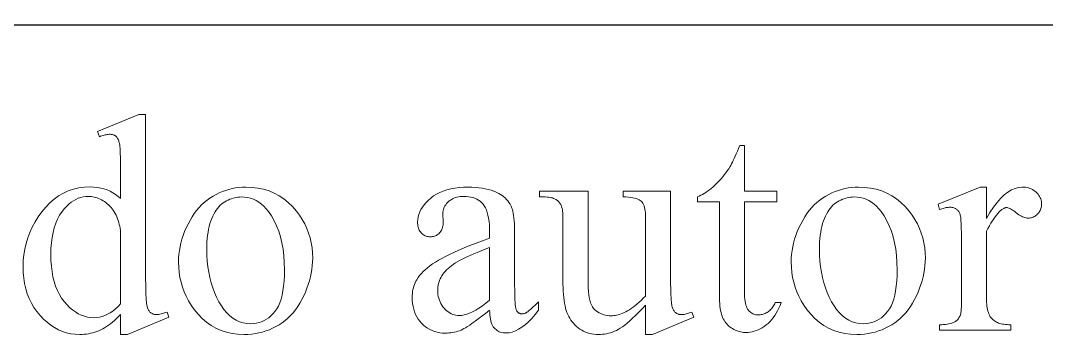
# Model space of a CAD drawing. Extents: x 0 to 297, y 0 to 210.
# Drawn here: x 223.16 to 230.47, y 10.66 to 12.9 of the extents above; entities that cross this region are included whole.
import ezdxf

# ---------------------------------------------------------------- set-up
doc = ezdxf.new("R2010")
doc.units = 0

msp = doc.modelspace()

# ---------------------------------------------------------------- linework, layer by layer
at = {"color": 7, "lineweight": 35}
msp.add_line((162, 12.832358), (286.882111, 12.899072), dxfattribs=at)
at = {"color": 7, "lineweight": 13}
for points in [[(223.872833, 10.803456), (223.858368, 10.788743), (223.843979, 10.774884), (223.829651, 10.76188), (223.815384, 10.749729), (223.801178, 10.738433), (223.787048, 10.727992), (223.77298, 10.718405), (223.758972, 10.709672), (223.745026, 10.701793), (223.731155, 10.694769), (223.717209, 10.688501), (223.703033, 10.682895), (223.68866, 10.677947), (223.674057, 10.673658), (223.659241, 10.670031), (223.644211, 10.667062), (223.628952, 10.664753), (223.613495, 10.663103), (223.597809, 10.662114), (223.581909, 10.661784), (223.549881, 10.663141), (223.518677, 10.667213), (223.488281, 10.673999), (223.45871, 10.6835), (223.429962, 10.695715), (223.402039, 10.710645), (223.374939, 10.728289), (223.348663, 10.748648), (223.323212, 10.771721), (223.298569, 10.797508), (223.275558, 10.825427), (223.254959, 10.854892), (223.236786, 10.885902), (223.221054, 10.91846), (223.207733, 10.952564), (223.196823, 10.988215), (223.188339, 11.025413), (223.182281, 11.064156), (223.17865, 11.104446), (223.177444, 11.146283), (223.178787, 11.188531), (223.1828, 11.230054), (223.189514, 11.270852), (223.198898, 11.310926), (223.210968, 11.350275), (223.225723, 11.3889), (223.243164, 11.4268), (223.263275, 11.463976), (223.286072, 11.500427), (223.311554, 11.536153), (223.339142, 11.569749), (223.368256, 11.599809), (223.398926, 11.626331), (223.431107, 11.649319), (223.464844, 11.668769), (223.500107, 11.684683), (223.536911, 11.69706), (223.575256, 11.705901), (223.615128, 11.711205), (223.65654, 11.712974), (223.682251, 11.712141), (223.707062, 11.709642), (223.730957, 11.705479), (223.753952, 11.69965), (223.776031, 11.692156), (223.797211, 11.682995), (223.817474, 11.67217), (223.836838, 11.659678), (223.855286, 11.645522), (223.872833, 11.629701), (223.872833, 11.812469), (223.872742, 11.845119), (223.872498, 11.875151), (223.872101, 11.902566), (223.871536, 11.927364), (223.870804, 11.949545), (223.869904, 11.96911), (223.868851, 11.986055), (223.867645, 12.000385), (223.866257, 12.012097), (223.864716, 12.021193), (223.863007, 12.02873), (223.861115, 12.035771), (223.859024, 12.042314), (223.85675, 12.048359), (223.854309, 12.053907), (223.851685, 12.058958), (223.848862, 12.063511), (223.845856, 12.067566), (223.842667, 12.071124), (223.839294, 12.074184), (223.835754, 12.076856), (223.832031, 12.079247), (223.82814, 12.081355), (223.824081, 12.083182), (223.819839, 12.084729), (223.81543, 12.085995), (223.810837, 12.086979), (223.806091, 12.087682), (223.801147, 12.088103), (223.796051, 12.088243), (223.790237, 12.088071), (223.784058, 12.087552), (223.777527, 12.086687), (223.770615, 12.085476), (223.763336, 12.083918), (223.755676, 12.082015), (223.747665, 12.079765), (223.739288, 12.077169), (223.730545, 12.074228), (223.72142, 12.07094), (223.707367, 12.108792), (224.002609, 12.229917), (224.05127, 12.229917), (224.05127, 11.08464), (224.051361, 11.051173), (224.051605, 11.020421), (224.052002, 10.992384), (224.052567, 10.967062), (224.053299, 10.944453), (224.054199, 10.92456), (224.055252, 10.907381), (224.056458, 10.892916), (224.057846, 10.881166), (224.059387, 10.87213), (224.061096, 10.864684), (224.063019, 10.857703), (224.065125, 10.851188), (224.067429, 10.845137), (224.069931, 10.839551), (224.072617, 10.83443), (224.0755, 10.829774), (224.078583, 10.825583), (224.081863, 10.821858), (224.085342, 10.818598), (224.088959, 10.815721), (224.092712, 10.813147), (224.096588, 10.810876), (224.100555, 10.808908), (224.104675, 10.807241), (224.108887, 10.80588), (224.113235, 10.804819), (224.117706, 10.804062), (224.122284, 10.803608), (224.126984, 10.803456), (224.133011, 10.80364), (224.139435, 10.804193), (224.14624, 10.805111), (224.153442, 10.806398), (224.161041, 10.808053), (224.169022, 10.810076), (224.177399, 10.812466), (224.186157, 10.815223), (224.195297, 10.818349), (224.204834, 10.821842), (224.216736, 10.78399), (223.922577, 10.661784), (223.872833, 10.661784)], [(228.319839, 12.008215), (228.319839, 11.682693), (228.55127, 11.682693), (228.55127, 11.60699), (228.319839, 11.60699), (228.319839, 10.964596), (228.320114, 10.945973), (228.320938, 10.928604), (228.322327, 10.912491), (228.324249, 10.897632), (228.326721, 10.884027), (228.329773, 10.871675), (228.333344, 10.86058), (228.337494, 10.850739), (228.342178, 10.842152), (228.347412, 10.83482), (228.353088, 10.828449), (228.35907, 10.82275), (228.365372, 10.817721), (228.371979, 10.813363), (228.378906, 10.809675), (228.386154, 10.806658), (228.393707, 10.804311), (228.401581, 10.802635), (228.40976, 10.801629), (228.418243, 10.801293), (228.425354, 10.801516), (228.432434, 10.80218), (228.439468, 10.803289), (228.446457, 10.804841), (228.4534, 10.806836), (228.460297, 10.809275), (228.467163, 10.812157), (228.473969, 10.815483), (228.480743, 10.819252), (228.487457, 10.823464), (228.494019, 10.828109), (228.500275, 10.833176), (228.506226, 10.838664), (228.511871, 10.844574), (228.517212, 10.850906), (228.522247, 10.85766), (228.526978, 10.864836), (228.531418, 10.872433), (228.535553, 10.880452), (228.539368, 10.888893), (228.581543, 10.888893), (228.573669, 10.86822), (228.565155, 10.848598), (228.55603, 10.830023), (228.546249, 10.812498), (228.535858, 10.796021), (228.524841, 10.780595), (228.513184, 10.766216), (228.500916, 10.752887), (228.488022, 10.740607), (228.474487, 10.729376), (228.460602, 10.719205), (228.446625, 10.710104), (228.432571, 10.702074), (228.418427, 10.695115), (228.40419, 10.689226), (228.389877, 10.684408), (228.375473, 10.680661), (228.360977, 10.677984), (228.346405, 10.676378), (228.331726, 10.675843), (228.321808, 10.676119), (228.31192, 10.676947), (228.302078, 10.678325), (228.292282, 10.680256), (228.282532, 10.682737), (228.272812, 10.685771), (228.263153, 10.689356), (228.25351, 10.693493), (228.243942, 10.698181), (228.234406, 10.703421), (228.225128, 10.709174), (228.21637, 10.715404), (228.208099, 10.722109), (228.200317, 10.729289), (228.193024, 10.736946), (228.186249, 10.745079), (228.179962, 10.753688), (228.174194, 10.762772), (228.1689, 10.772332), (228.164108, 10.782368), (228.15979, 10.793199), (228.15593, 10.805143), (228.152527, 10.818203), (228.149567, 10.832376), (228.147064, 10.847662), (228.14502, 10.864062), (228.143433, 10.881577), (228.142303, 10.900205), (228.141632, 10.919948), (228.141388, 10.940804), (228.141388, 11.60699), (227.984589, 11.60699), (227.984589, 11.642678), (227.996506, 11.647766), (228.008484, 11.653515), (228.020508, 11.659922), (228.032593, 11.666989), (228.044739, 11.674717), (228.056931, 11.683104), (228.069183, 11.69215), (228.081482, 11.701857), (228.093842, 11.712222), (228.106247, 11.723248), (228.118546, 11.734814), (228.130585, 11.746802), (228.142334, 11.759212), (228.153839, 11.772043), (228.165054, 11.785297), (228.175995, 11.798972), (228.186676, 11.813069), (228.197083, 11.827588), (228.20723, 11.842528), (228.217102, 11.857891), (228.22226, 11.866791), (228.227829, 11.877054), (228.233765, 11.88868), (228.240112, 11.901669), (228.246841, 11.916019), (228.253952, 11.931734), (228.261459, 11.94881), (228.269348, 11.967249), (228.277649, 11.987051), (228.286316, 12.008215)], [(224.765045, 11.711892), (224.809143, 11.710183), (224.851471, 11.705057), (224.892029, 11.696514), (224.930817, 11.684552), (224.967819, 11.669174), (225.003052, 11.650378), (225.036514, 11.628164), (225.068207, 11.602533), (225.098114, 11.573485), (225.126251, 11.541019), (225.148239, 11.511388), (225.167908, 11.48089), (225.185272, 11.449528), (225.200317, 11.417299), (225.213043, 11.384207), (225.22345, 11.350248), (225.231567, 11.315425), (225.237335, 11.279737), (225.240814, 11.243183), (225.241974, 11.205764), (225.241333, 11.179127), (225.23941, 11.152426), (225.236237, 11.125659), (225.231766, 11.098828), (225.226013, 11.071932), (225.218994, 11.044971), (225.210709, 11.017944), (225.201141, 10.990854), (225.190292, 10.963698), (225.178162, 10.936478), (225.164917, 10.909895), (225.150726, 10.884653), (225.135544, 10.860753), (225.119415, 10.838194), (225.102325, 10.816975), (225.084274, 10.797097), (225.065247, 10.778562), (225.045273, 10.761366), (225.024323, 10.745511), (225.002426, 10.730998), (224.979782, 10.717848), (224.956635, 10.706081), (224.932983, 10.695699), (224.908813, 10.686701), (224.88414, 10.679088), (224.858963, 10.672858), (224.833267, 10.668014), (224.807068, 10.664553), (224.780365, 10.662477), (224.753143, 10.661784), (224.70929, 10.663568), (224.667282, 10.668921), (224.627106, 10.677844), (224.58876, 10.690335), (224.552261, 10.706395), (224.517609, 10.726024), (224.484787, 10.749221), (224.453796, 10.775988), (224.424652, 10.806323), (224.397339, 10.840227), (224.376175, 10.870659), (224.357239, 10.901827), (224.34053, 10.933731), (224.32605, 10.96637), (224.313797, 10.999743), (224.303772, 11.033854), (224.295975, 11.068698), (224.290405, 11.104279), (224.287064, 11.140594), (224.28595, 11.177646), (224.286621, 11.204883), (224.288651, 11.232087), (224.292038, 11.259258), (224.296768, 11.286398), (224.302856, 11.313505), (224.310287, 11.34058), (224.319077, 11.367622), (224.329208, 11.394632), (224.340698, 11.421609), (224.353546, 11.448554), (224.367493, 11.47478), (224.382294, 11.499599), (224.397949, 11.523013), (224.414459, 11.545021), (224.431824, 11.565623), (224.450027, 11.58482), (224.469101, 11.60261), (224.489029, 11.618994), (224.509811, 11.633972), (224.531448, 11.647545), (224.553635, 11.659771), (224.57608, 11.67071), (224.598801, 11.680362), (224.621765, 11.688727), (224.645004, 11.695806), (224.668488, 11.701596), (224.69223, 11.7061), (224.716248, 11.709318), (224.740509, 11.711248)], [(226.50296, 10.83482), (226.473602, 10.812239), (226.446518, 10.791647), (226.421692, 10.773046), (226.399139, 10.756434), (226.378876, 10.741813), (226.36087, 10.729181), (226.345123, 10.718539), (226.331665, 10.709888), (226.320465, 10.703226), (226.311554, 10.698554), (226.299789, 10.693418), (226.287888, 10.688821), (226.275818, 10.684765), (226.263611, 10.681251), (226.251251, 10.678276), (226.238739, 10.675843), (226.226074, 10.67395), (226.213257, 10.672599), (226.200287, 10.671787), (226.18718, 10.671517), (226.166992, 10.67222), (226.147522, 10.674329), (226.128799, 10.677844), (226.110779, 10.682765), (226.093491, 10.689091), (226.076935, 10.696824), (226.061096, 10.705962), (226.04599, 10.716507), (226.031586, 10.728456), (226.017929, 10.741813), (226.005295, 10.756315), (225.993988, 10.771705), (225.984009, 10.787981), (225.975357, 10.805143), (225.968048, 10.823194), (225.962067, 10.84213), (225.957397, 10.861954), (225.954071, 10.882664), (225.952087, 10.904261), (225.951416, 10.926744), (225.951736, 10.941041), (225.952713, 10.954949), (225.95433, 10.968468), (225.956604, 10.981597), (225.959534, 10.994336), (225.963104, 11.006687), (225.967316, 11.018648), (225.972183, 11.030219), (225.977692, 11.041402), (225.983856, 11.052195), (225.993378, 11.066816), (226.004211, 11.081264), (226.016357, 11.09554), (226.0298, 11.109643), (226.044556, 11.123572), (226.060623, 11.137328), (226.078003, 11.150911), (226.09668, 11.164322), (226.116669, 11.177559), (226.13797, 11.190623), (226.161377, 11.203882), (226.187698, 11.217703), (226.216919, 11.232087), (226.249054, 11.247033), (226.284103, 11.262541), (226.322052, 11.278612), (226.362915, 11.295245), (226.406693, 11.31244), (226.453369, 11.330198), (226.50296, 11.348518), (226.50296, 11.387451), (226.502502, 11.416153), (226.501083, 11.442995), (226.498734, 11.467978), (226.495438, 11.491099), (226.491211, 11.512361), (226.486023, 11.531762), (226.479919, 11.549304), (226.472855, 11.564985), (226.464859, 11.578806), (226.455917, 11.590768), (226.446091, 11.601247), (226.435394, 11.610623), (226.423859, 11.618896), (226.411453, 11.626066), (226.398193, 11.632133), (226.384094, 11.637097), (226.369125, 11.640959), (226.353317, 11.643716), (226.336639, 11.64537), (226.319122, 11.645923), (226.305771, 11.645555), (226.292984, 11.644451), (226.280762, 11.642613), (226.269104, 11.640039), (226.258011, 11.63673), (226.247482, 11.632686), (226.237503, 11.627905), (226.228104, 11.62239), (226.219254, 11.616138), (226.210968, 11.609153), (226.203156, 11.60169), (226.196167, 11.594012), (226.190002, 11.586117), (226.184662, 11.578006), (226.180145, 11.569678), (226.176453, 11.561135), (226.173569, 11.552375), (226.171509, 11.543399), (226.170288, 11.534206), (226.169876, 11.524797), (226.172028, 11.462072), (226.171783, 11.45235), (226.171021, 11.443082), (226.169754, 11.434268), (226.167969, 11.425908), (226.16568, 11.418002), (226.162888, 11.410551), (226.159576, 11.403554), (226.155777, 11.397011), (226.151459, 11.390923), (226.146622, 11.385288), (226.141388, 11.380151), (226.135834, 11.375555), (226.129959, 11.371499), (226.123779, 11.367985), (226.117279, 11.36501), (226.110474, 11.362577), (226.103363, 11.360684), (226.095917, 11.359333), (226.088165, 11.358521), (226.080109, 11.358252), (226.07225, 11.358532), (226.064682, 11.359376), (226.057419, 11.360782), (226.05043, 11.36275), (226.043747, 11.365281), (226.037354, 11.368374), (226.03125, 11.372029), (226.025436, 11.376247), (226.019913, 11.381027), (226.014679, 11.38637), (226.009857, 11.392199), (226.005524, 11.398438), (226.001724, 11.405089), (225.998413, 11.412151), (225.995621, 11.419624), (225.993332, 11.427508), (225.991547, 11.435803), (225.99028, 11.44451), (225.989517, 11.453627), (225.989273, 11.463154), (225.990219, 11.481604), (225.993073, 11.499751), (225.997833, 11.517595), (226.004486, 11.535136), (226.013062, 11.552375), (226.023529, 11.569311), (226.035904, 11.585944), (226.050171, 11.602274), (226.06636, 11.618301), (226.084442, 11.634027), (226.104233, 11.648821), (226.12558, 11.662058), (226.148453, 11.673738), (226.172852, 11.683861), (226.198807, 11.692426), (226.226288, 11.699433), (226.255295, 11.704885), (226.285843, 11.708777), (226.317932, 11.711113), (226.351563, 11.711892), (226.377472, 11.711449), (226.402435, 11.710118), (226.426437, 11.707901), (226.449493, 11.704798), (226.471603, 11.700808), (226.492752, 11.69593), (226.512955, 11.690166), (226.532211, 11.683515), (226.550507, 11.675977), (226.567856, 11.667552), (226.580276, 11.660468), (226.592041, 11.652628), (226.603119, 11.64403), (226.613525, 11.634675), (226.623276, 11.624563), (226.632355, 11.613694), (226.640747, 11.602069), (226.648483, 11.589686), (226.655548, 11.576546), (226.661942, 11.562649), (226.665649, 11.552375), (226.668945, 11.540154), (226.671875, 11.525988), (226.674408, 11.509873), (226.676544, 11.491813), (226.678299, 11.471806), (226.679657, 11.449852), (226.680634, 11.425951), (226.681213, 11.400105), (226.681412, 11.372311), (226.681412, 11.035973), (226.681458, 11.008736), (226.681625, 10.983695), (226.6819, 10.960849), (226.682281, 10.940198), (226.68277, 10.921742), (226.68335, 10.905482), (226.684052, 10.891418), (226.684875, 10.879549), (226.685791, 10.869875), (226.686813, 10.862397), (226.687973, 10.856227), (226.68927, 10.850479), (226.690689, 10.845153), (226.692261, 10.840248), (226.693985, 10.835766), (226.695831, 10.831705), (226.69783, 10.828066), (226.699966, 10.824848), (226.70224, 10.822053), (226.704666, 10.819679), (226.707184, 10.817624), (226.709778, 10.815785), (226.712463, 10.814163), (226.71521, 10.812757), (226.718048, 10.811567), (226.720947, 10.810595), (226.723923, 10.809837), (226.72699, 10.809297), (226.730118, 10.808972), (226.733322, 10.808864), (226.73674, 10.80894), (226.740067, 10.809167), (226.743317, 10.809546), (226.746475, 10.810076), (226.749542, 10.810757), (226.752533, 10.811589), (226.755432, 10.812573), (226.75824, 10.813709), (226.760956, 10.814996), (226.763596, 10.816434), (226.76857, 10.819755), (226.774368, 10.824091), (226.781021, 10.829445), (226.788513, 10.835814), (226.79686, 10.843201), (226.80603, 10.851604), (226.816071, 10.861023), (226.826935, 10.87146), (226.838654, 10.882913), (226.851196, 10.895382), (226.851196, 10.83482), (226.827087, 10.803997), (226.803192, 10.77642), (226.779495, 10.752087), (226.756027, 10.730998), (226.732788, 10.713154), (226.709747, 10.698554), (226.68692, 10.687199), (226.664322, 10.679088), (226.641937, 10.674221), (226.619766, 10.672599), (226.609375, 10.672966), (226.599426, 10.674069), (226.58992, 10.675908), (226.580841, 10.678482), (226.572174, 10.681791), (226.563965, 10.685836), (226.556183, 10.690616), (226.548828, 10.696132), (226.541901, 10.702382), (226.535416, 10.709369), (226.529449, 10.717242), (226.524078, 10.726153), (226.519318, 10.736103), (226.515167, 10.74709), (226.511627, 10.759116), (226.508682, 10.772181), (226.506348, 10.786283), (226.504608, 10.801424), (226.503479, 10.817602)], [(229.132019, 11.711892), (229.176117, 11.710183), (229.218445, 11.705057), (229.259003, 11.696514), (229.297791, 11.684552), (229.334808, 11.669174), (229.370026, 11.650378), (229.403488, 11.628164), (229.435181, 11.602533), (229.465088, 11.573485), (229.493225, 11.541019), (229.515228, 11.511388), (229.534882, 11.48089), (229.552246, 11.449528), (229.567291, 11.417299), (229.580017, 11.384207), (229.590424, 11.350248), (229.598541, 11.315425), (229.604309, 11.279737), (229.607788, 11.243183), (229.608948, 11.205764), (229.608307, 11.179127), (229.6064, 11.152426), (229.60321, 11.125659), (229.59874, 11.098828), (229.593002, 11.071932), (229.585983, 11.044971), (229.577682, 11.017944), (229.568115, 10.990854), (229.557266, 10.963698), (229.545135, 10.936478), (229.531891, 10.909895), (229.5177, 10.884653), (229.502533, 10.860753), (229.486389, 10.838194), (229.469299, 10.816975), (229.451248, 10.797097), (229.43222, 10.778562), (229.412262, 10.761366), (229.391312, 10.745511), (229.369415, 10.730998), (229.346771, 10.717848), (229.323608, 10.706081), (229.299957, 10.695699), (229.275787, 10.686701), (229.251129, 10.679088), (229.225937, 10.672858), (229.200256, 10.668014), (229.174042, 10.664553), (229.147339, 10.662477), (229.120117, 10.661784), (229.076263, 10.663568), (229.034256, 10.668921), (228.99408, 10.677844), (228.95575, 10.690335), (228.91925, 10.706395), (228.884583, 10.726024), (228.851761, 10.749221), (228.82077, 10.775988), (228.791626, 10.806323), (228.764313, 10.840227), (228.743164, 10.870659), (228.724213, 10.901827), (228.70752, 10.933731), (228.693024, 10.96637), (228.680786, 10.999743), (228.670746, 11.033854), (228.662964, 11.068698), (228.657379, 11.104279), (228.654053, 11.140594), (228.652924, 11.177646), (228.653595, 11.204883), (228.65564, 11.232087), (228.659012, 11.259258), (228.663742, 11.286398), (228.66983, 11.313505), (228.677261, 11.34058), (228.68605, 11.367622), (228.696198, 11.394632), (228.707672, 11.421609), (228.72052, 11.448554), (228.734467, 11.47478), (228.749268, 11.499599), (228.764923, 11.523013), (228.781433, 11.545021), (228.798798, 11.565623), (228.817017, 11.58482), (228.83609, 11.60261), (228.856018, 11.618994), (228.876801, 11.633972), (228.898422, 11.647545), (228.920624, 11.659771), (228.943069, 11.67071), (228.96579, 11.680362), (228.988739, 11.688727), (229.011978, 11.695806), (229.035461, 11.701596), (229.059219, 11.7061), (229.083221, 11.709318), (229.107483, 11.711248)], [(230.044785, 11.711892), (230.044785, 11.489109), (230.069717, 11.531438), (230.094788, 11.569311), (230.119995, 11.602729), (230.145325, 11.63169), (230.170776, 11.656197), (230.196365, 11.676247), (230.222076, 11.691842), (230.247925, 11.702981), (230.273895, 11.709664), (230.300018, 11.711892), (230.311707, 11.71153), (230.322968, 11.710443), (230.333847, 11.708632), (230.344299, 11.706096), (230.354355, 11.702835), (230.363983, 11.69885), (230.373215, 11.694139), (230.382019, 11.688705), (230.390442, 11.682547), (230.398422, 11.675663), (230.405823, 11.668303), (230.412445, 11.660717), (230.418274, 11.652904), (230.42334, 11.644862), (230.427612, 11.636595), (230.431122, 11.628099), (230.433853, 11.619378), (230.435791, 11.610429), (230.436966, 11.601253), (230.437347, 11.591849), (230.437073, 11.583543), (230.436234, 11.575497), (230.43483, 11.567711), (230.432861, 11.560184), (230.430328, 11.552916), (230.427246, 11.545908), (230.423584, 11.53916), (230.419357, 11.532671), (230.414581, 11.526442), (230.409241, 11.520472), (230.403503, 11.514924), (230.397552, 11.50996), (230.391388, 11.50558), (230.38501, 11.501784), (230.378418, 11.498572), (230.371613, 11.495944), (230.364563, 11.4939), (230.35733, 11.49244), (230.349869, 11.491564), (230.342194, 11.491272), (230.334534, 11.491645), (230.326691, 11.492764), (230.318649, 11.49463), (230.310425, 11.497242), (230.302032, 11.5006), (230.293457, 11.504704), (230.284698, 11.509554), (230.275742, 11.515151), (230.266602, 11.521494), (230.257294, 11.528583), (230.248123, 11.535672), (230.239441, 11.542015), (230.231262, 11.547611), (230.223541, 11.552462), (230.216339, 11.556566), (230.209595, 11.559924), (230.203354, 11.562535), (230.197601, 11.564402), (230.192322, 11.56552), (230.187531, 11.565893), (230.183609, 11.565678), (230.179626, 11.565028), (230.175568, 11.563947), (230.171448, 11.562433), (230.167267, 11.560486), (230.16301, 11.558107), (230.158691, 11.555295), (230.154312, 11.552051), (230.149872, 11.548374), (230.145355, 11.544264), (230.13559, 11.534823), (230.125763, 11.524236), (230.115875, 11.512502), (230.105896, 11.499621), (230.095886, 11.485595), (230.085785, 11.470421), (230.075638, 11.454102), (230.065414, 11.436636), (230.05513, 11.418024), (230.044785, 11.398266), (230.044785, 10.9235), (230.044983, 10.907462), (230.045609, 10.892224), (230.046631, 10.877787), (230.048065, 10.864149), (230.049927, 10.851312), (230.052185, 10.839275), (230.05484, 10.828038), (230.057922, 10.817602), (230.061432, 10.807966), (230.065338, 10.79913), (230.068359, 10.793388), (230.071823, 10.78784), (230.075714, 10.782487), (230.080048, 10.777328), (230.084808, 10.772365), (230.089996, 10.767595), (230.095612, 10.763021), (230.101669, 10.75864), (230.108154, 10.754456), (230.115082, 10.750464), (230.122528, 10.746766), (230.130615, 10.743457), (230.139313, 10.740537), (230.148651, 10.738007), (230.1586, 10.735865), (230.169189, 10.734113), (230.18042, 10.73275), (230.192261, 10.731777), (230.204712, 10.731193), (230.217819, 10.730998), (230.217819, 10.692065), (229.710602, 10.692065), (229.710602, 10.730998), (229.725357, 10.731236), (229.739334, 10.73195), (229.752533, 10.733139), (229.764938, 10.734805), (229.776581, 10.736946), (229.787445, 10.739563), (229.797516, 10.742657), (229.806824, 10.746225), (229.815338, 10.75027), (229.82309, 10.75479), (229.828339, 10.758457), (229.833252, 10.762534), (229.837845, 10.767022), (229.842117, 10.771921), (229.846069, 10.777231), (229.849686, 10.782952), (229.852982, 10.789084), (229.855957, 10.795627), (229.858612, 10.802581), (229.860931, 10.809945), (229.861969, 10.814304), (229.862885, 10.820024), (229.863693, 10.827108), (229.864395, 10.835555), (229.86499, 10.845364), (229.865479, 10.856535), (229.865845, 10.869069), (229.866119, 10.882966), (229.866287, 10.898226), (229.866333, 10.914848), (229.866333, 11.29877), (229.866272, 11.331977), (229.866058, 11.362383), (229.865707, 11.389987), (229.865219, 11.41479), (229.864594, 11.436793), (229.8638, 11.455995), (229.8629, 11.472395), (229.861847, 11.485994), (229.860657, 11.496793), (229.859314, 11.50479), (229.857788, 11.511209), (229.856018, 11.517271), (229.854019, 11.522976), (229.851776, 11.528323), (229.849304, 11.533315), (229.846588, 11.537949), (229.843643, 11.542226), (229.840454, 11.546146), (229.837021, 11.549709), (229.833359, 11.552916), (229.829468, 11.555793), (229.825409, 11.558367), (229.821167, 11.560637), (229.816742, 11.562606), (229.812134, 11.564271), (229.807343, 11.565634), (229.802353, 11.566694), (229.79718, 11.567451), (229.79184, 11.567905), (229.786316, 11.568056), (229.77951, 11.567894), (229.772552, 11.567408), (229.765411, 11.566597), (229.758118, 11.565461), (229.750626, 11.564001), (229.742966, 11.562217), (229.735138, 11.560108), (229.727142, 11.557674), (229.718964, 11.554916), (229.710602, 11.551834), (229.699799, 11.590768), (229.999359, 11.711892)], [(223.872833, 10.87916), (223.872833, 11.389614), (223.871277, 11.404192), (223.869202, 11.41851), (223.866608, 11.43257), (223.86348, 11.446369), (223.859848, 11.459909), (223.855698, 11.47319), (223.851028, 11.486211), (223.84584, 11.498972), (223.840118, 11.511474), (223.833893, 11.523716), (223.827194, 11.535531), (223.820068, 11.546752), (223.812531, 11.557377), (223.804565, 11.567408), (223.796173, 11.576843), (223.787369, 11.585685), (223.778137, 11.593931), (223.768494, 11.601583), (223.758408, 11.608639), (223.747925, 11.615101), (223.737244, 11.620956), (223.726624, 11.626196), (223.716034, 11.630819), (223.705536, 11.634827), (223.695068, 11.638217), (223.684662, 11.640991), (223.674301, 11.643148), (223.664001, 11.64469), (223.653748, 11.645615), (223.643555, 11.645923), (223.624725, 11.645068), (223.606308, 11.642505), (223.588303, 11.638233), (223.570709, 11.632253), (223.553528, 11.624563), (223.536743, 11.615166), (223.520386, 11.604058), (223.50444, 11.591244), (223.488892, 11.576719), (223.47377, 11.560486), (223.455078, 11.536953), (223.438339, 11.511344), (223.423584, 11.483659), (223.410782, 11.453897), (223.399963, 11.422058), (223.391098, 11.388144), (223.384216, 11.352152), (223.379288, 11.314084), (223.376343, 11.27394), (223.375351, 11.231719), (223.376312, 11.18905), (223.37915, 11.148424), (223.383911, 11.109842), (223.390579, 11.073305), (223.399139, 11.038812), (223.409607, 11.006362), (223.421982, 10.975957), (223.436264, 10.947596), (223.452438, 10.921278), (223.47052, 10.897004), (223.489777, 10.874915), (223.50946, 10.855151), (223.529572, 10.837712), (223.550125, 10.822598), (223.571106, 10.809811), (223.592514, 10.799347), (223.614349, 10.791209), (223.636642, 10.785397), (223.659348, 10.781908), (223.682495, 10.780746), (223.702118, 10.78173), (223.721588, 10.784682), (223.740952, 10.789603), (223.760178, 10.796492), (223.779282, 10.805349), (223.798248, 10.816175), (223.817093, 10.828969), (223.8358, 10.843731), (223.854385, 10.860461)], [(224.731522, 11.641597), (224.720047, 11.641256), (224.708572, 11.640234), (224.697083, 11.638531), (224.685577, 11.636146), (224.674072, 11.63308), (224.662537, 11.629333), (224.651001, 11.624904), (224.639465, 11.619794), (224.627899, 11.614003), (224.616333, 11.607531), (224.60498, 11.600204), (224.594086, 11.591849), (224.583618, 11.582467), (224.573608, 11.572058), (224.564026, 11.560621), (224.554886, 11.548158), (224.546204, 11.534666), (224.537964, 11.520147), (224.530151, 11.504601), (224.522797, 11.488028), (224.516022, 11.470454), (224.509949, 11.451906), (224.504593, 11.432386), (224.499954, 11.411892), (224.496033, 11.390425), (224.492813, 11.367985), (224.490311, 11.34457), (224.488525, 11.320184), (224.487457, 11.294823), (224.487106, 11.268489), (224.487976, 11.225825), (224.49054, 11.184351), (224.494843, 11.144066), (224.500854, 11.104971), (224.508606, 11.067065), (224.518066, 11.03035), (224.529236, 10.994823), (224.54213, 10.960486), (224.556747, 10.92734), (224.57309, 10.895382), (224.59082, 10.865587), (224.60965, 10.838929), (224.629578, 10.815407), (224.650604, 10.795021), (224.672714, 10.777772), (224.695908, 10.763659), (224.720215, 10.752682), (224.745605, 10.744841), (224.772079, 10.740136), (224.799652, 10.738568), (224.820267, 10.739433), (224.840149, 10.742029), (224.859283, 10.746355), (224.877686, 10.752411), (224.895355, 10.760198), (224.912292, 10.769715), (224.928497, 10.780962), (224.94397, 10.79394), (224.958694, 10.808648), (224.972687, 10.825087), (224.985626, 10.843634), (224.997208, 10.864668), (225.007431, 10.88819), (225.016296, 10.914199), (225.023788, 10.942696), (225.029922, 10.97368), (225.034683, 11.007152), (225.038086, 11.043111), (225.040131, 11.081557), (225.040817, 11.122491), (225.039673, 11.174142), (225.036285, 11.223543), (225.030594, 11.270696), (225.022644, 11.315598), (225.012421, 11.358252), (224.999939, 11.398655), (224.985168, 11.43681), (224.96814, 11.472714), (224.948837, 11.50637), (224.927261, 11.537775), (224.911484, 11.557502), (224.894867, 11.575151), (224.877396, 11.590724), (224.859085, 11.604221), (224.839935, 11.615642), (224.819946, 11.624985), (224.799103, 11.632253), (224.77742, 11.637444), (224.754883, 11.640558)], [(227.793152, 11.682693), (227.793152, 11.082477), (227.793243, 11.049421), (227.793488, 11.019037), (227.793884, 10.991324), (227.794464, 10.966283), (227.795197, 10.943913), (227.796082, 10.924213), (227.797134, 10.907186), (227.798355, 10.89283), (227.799728, 10.881145), (227.80127, 10.87213), (227.802994, 10.864684), (227.804901, 10.857703), (227.807007, 10.851188), (227.809326, 10.845137), (227.811813, 10.839551), (227.814514, 10.83443), (227.817398, 10.829774), (227.82048, 10.825583), (227.823761, 10.821858), (227.827225, 10.818598), (227.830856, 10.815721), (227.834595, 10.813147), (227.83847, 10.810876), (227.842453, 10.808908), (227.846558, 10.807241), (227.850784, 10.80588), (227.855133, 10.804819), (227.859589, 10.804062), (227.864166, 10.803608), (227.868866, 10.803456), (227.875656, 10.80364), (227.882629, 10.804193), (227.889755, 10.805111), (227.897064, 10.806398), (227.904541, 10.808053), (227.912201, 10.810076), (227.920044, 10.812466), (227.92804, 10.815223), (227.936218, 10.818349), (227.944565, 10.821842), (227.959717, 10.78399), (227.663391, 10.661784), (227.614716, 10.661784), (227.614716, 10.87159), (227.589813, 10.844932), (227.566101, 10.820328), (227.54361, 10.797779), (227.522308, 10.777286), (227.502243, 10.758846), (227.483383, 10.742462), (227.465729, 10.728132), (227.449295, 10.715858), (227.434067, 10.705638), (227.420044, 10.697473), (227.40657, 10.690692), (227.392929, 10.684625), (227.37915, 10.679272), (227.365204, 10.674632), (227.351105, 10.670706), (227.336868, 10.667494), (227.322479, 10.664996), (227.307922, 10.663212), (227.293228, 10.662141), (227.278381, 10.661784), (227.261948, 10.662266), (227.245956, 10.663709), (227.230408, 10.666116), (227.215302, 10.669484), (227.200653, 10.673816), (227.186432, 10.67911), (227.172668, 10.685366), (227.159332, 10.692584), (227.146454, 10.700766), (227.134003, 10.709909), (227.122162, 10.71981), (227.111053, 10.730263), (227.100708, 10.741267), (227.091095, 10.752822), (227.08223, 10.76493), (227.074112, 10.777588), (227.066742, 10.790798), (227.06012, 10.80456), (227.054245, 10.818873), (227.049103, 10.833738), (227.044586, 10.849505), (227.040543, 10.866529), (227.036972, 10.884805), (227.033875, 10.904336), (227.031265, 10.925122), (227.029114, 10.947163), (227.027466, 10.970457), (227.026276, 10.995007), (227.025558, 11.020811), (227.025314, 11.047869), (227.025314, 11.490191), (227.025162, 11.503818), (227.024719, 11.516579), (227.023956, 11.528475), (227.022888, 11.539506), (227.02153, 11.549671), (227.019867, 11.558972), (227.017899, 11.567408), (227.015625, 11.574978), (227.013062, 11.581683), (227.010178, 11.587523), (227.007004, 11.592806), (227.00354, 11.59784), (226.999786, 11.602626), (226.995728, 11.607162), (226.991394, 11.61145), (226.986755, 11.61549), (226.981827, 11.619281), (226.976608, 11.622822), (226.9711, 11.626116), (226.965302, 11.62916), (226.958862, 11.631923), (226.951477, 11.634373), (226.943115, 11.636508), (226.933807, 11.63833), (226.923523, 11.639839), (226.912277, 11.641034), (226.900085, 11.641915), (226.886902, 11.642484), (226.872772, 11.642737), (226.857697, 11.642678), (226.857697, 11.682693), (227.204834, 11.682693), (227.204834, 11.019751), (227.205322, 10.993017), (227.206757, 10.968186), (227.209167, 10.945259), (227.21254, 10.924235), (227.216873, 10.905115), (227.222168, 10.887897), (227.228424, 10.872584), (227.235641, 10.859174), (227.243835, 10.847668), (227.25296, 10.838064), (227.262787, 10.829844), (227.27301, 10.822491), (227.28363, 10.816002), (227.294662, 10.810378), (227.306091, 10.805619), (227.317917, 10.801726), (227.330139, 10.798698), (227.342773, 10.796535), (227.355804, 10.795238), (227.369232, 10.794805), (227.378647, 10.795097), (227.388321, 10.795973), (227.398254, 10.797433), (227.408417, 10.799477), (227.418839, 10.802105), (227.429504, 10.805317), (227.44043, 10.809113), (227.451599, 10.813493), (227.463013, 10.818457), (227.47467, 10.824005), (227.486679, 10.830375), (227.49913, 10.837804), (227.512024, 10.846293), (227.52536, 10.855844), (227.539154, 10.866452), (227.553375, 10.878121), (227.568054, 10.89085), (227.58316, 10.904639), (227.598724, 10.919488), (227.614716, 10.935396), (227.614716, 11.496679), (227.61441, 11.513004), (227.613495, 11.528236), (227.611938, 11.542377), (227.609787, 11.555425), (227.60701, 11.567381), (227.603622, 11.578244), (227.599609, 11.588015), (227.595001, 11.596694), (227.589752, 11.60428), (227.583893, 11.610775), (227.577057, 11.616447), (227.568909, 11.621568), (227.559418, 11.626137), (227.548599, 11.630155), (227.536438, 11.633621), (227.522964, 11.636536), (227.508148, 11.638898), (227.492004, 11.64071), (227.474548, 11.64197), (227.45575, 11.642678), (227.45575, 11.682693)], [(229.098495, 11.641597), (229.087036, 11.641256), (229.075546, 11.640234), (229.064056, 11.638531), (229.052551, 11.636146), (229.041046, 11.63308), (229.02951, 11.629333), (229.017975, 11.624904), (229.006439, 11.619794), (228.994888, 11.614003), (228.983322, 11.607531), (228.97197, 11.600204), (228.96106, 11.591849), (228.950592, 11.582467), (228.940582, 11.572058), (228.931, 11.560621), (228.921875, 11.548158), (228.913177, 11.534666), (228.904938, 11.520147), (228.897125, 11.504601), (228.889771, 11.488028), (228.882996, 11.470454), (228.876923, 11.451906), (228.871582, 11.432386), (228.866928, 11.411892), (228.863007, 11.390425), (228.859802, 11.367985), (228.8573, 11.34457), (228.855515, 11.320184), (228.854431, 11.294823), (228.85408, 11.268489), (228.85495, 11.225825), (228.857513, 11.184351), (228.861816, 11.144066), (228.867828, 11.104971), (228.87558, 11.067065), (228.88504, 11.03035), (228.89621, 10.994823), (228.909119, 10.960486), (228.923721, 10.92734), (228.940063, 10.895382), (228.957794, 10.865587), (228.976639, 10.838929), (228.996567, 10.815407), (229.017578, 10.795021), (229.039688, 10.777772), (229.062897, 10.763659), (229.087189, 10.752682), (229.112579, 10.744841), (229.139053, 10.740136), (229.166626, 10.738568), (229.187241, 10.739433), (229.207123, 10.742029), (229.226257, 10.746355), (229.244659, 10.752411), (229.262329, 10.760198), (229.279266, 10.769715), (229.295471, 10.780962), (229.310944, 10.79394), (229.325668, 10.808648), (229.339661, 10.825087), (229.3526, 10.843634), (229.364197, 10.864668), (229.37442, 10.88819), (229.38327, 10.914199), (229.390762, 10.942696), (229.396896, 10.97368), (229.401672, 11.007152), (229.405075, 11.043111), (229.40712, 11.081557), (229.407806, 11.122491), (229.406662, 11.174142), (229.403259, 11.223543), (229.397583, 11.270696), (229.389618, 11.315598), (229.37941, 11.358252), (229.366913, 11.398655), (229.352158, 11.43681), (229.335114, 11.472714), (229.315826, 11.50637), (229.29425, 11.537775), (229.278473, 11.557502), (229.261841, 11.575151), (229.244385, 11.590724), (229.226074, 11.604221), (229.206909, 11.615642), (229.18692, 11.624985), (229.166077, 11.632253), (229.144394, 11.637444), (229.121857, 11.640558)], [(226.50296, 10.905115), (226.50296, 11.282548), (226.471466, 11.269949), (226.442276, 11.258107), (226.415405, 11.247022), (226.390839, 11.236694), (226.368591, 11.227123), (226.348663, 11.218309), (226.331055, 11.210252), (226.315735, 11.202952), (226.30275, 11.196409), (226.292084, 11.190623), (226.275482, 11.181063), (226.259857, 11.171416), (226.245193, 11.161683), (226.231522, 11.151863), (226.218811, 11.141957), (226.207077, 11.131965), (226.19632, 11.121885), (226.186523, 11.111719), (226.177719, 11.101467), (226.169876, 11.091128), (226.162888, 11.080648), (226.156647, 11.069974), (226.151123, 11.059106), (226.146332, 11.048042), (226.142303, 11.036784), (226.138992, 11.025331), (226.136414, 11.013683), (226.134583, 11.001842), (226.133469, 10.989805), (226.133102, 10.977573), (226.133575, 10.962265), (226.134964, 10.947487), (226.137299, 10.933239), (226.140533, 10.91952), (226.14473, 10.906332), (226.149841, 10.893673), (226.155884, 10.881544), (226.162872, 10.869946), (226.170776, 10.858877), (226.179611, 10.848338), (226.189056, 10.838577), (226.198761, 10.829844), (226.208771, 10.822139), (226.219055, 10.815461), (226.22963, 10.809811), (226.240479, 10.805187), (226.251602, 10.801591), (226.263016, 10.799023), (226.274704, 10.797482), (226.286667, 10.796968), (226.303635, 10.798049), (226.321625, 10.801293), (226.340668, 10.806701), (226.360733, 10.814271), (226.381836, 10.824005), (226.403992, 10.835901), (226.427185, 10.84996), (226.451401, 10.866182), (226.476669, 10.884567)]]:
    msp.add_lwpolyline(points, close=True, dxfattribs=at)

doc.saveas('drawing.dxf')
